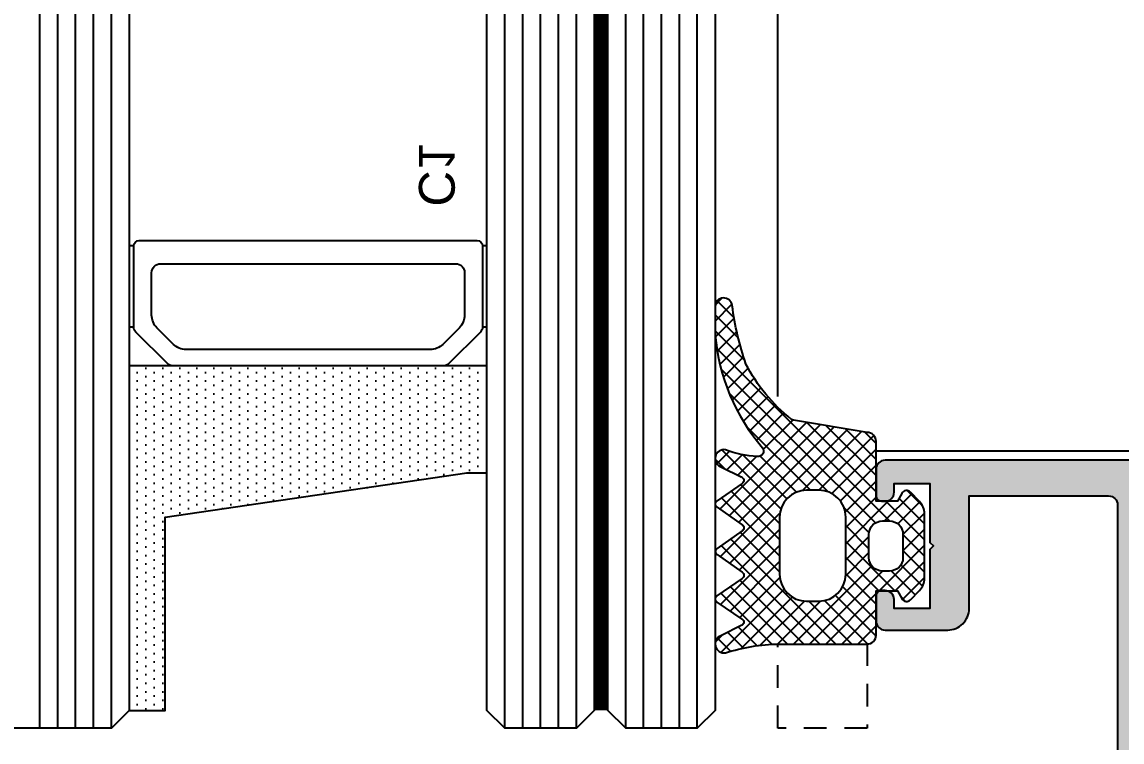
# Model space of a CAD drawing. Header units: inches. Extents: x -772 to 6765, y -813 to 4093.
# Drawn here: x -66.43 to -60.28, y 1756.55 to 1760.58 of the extents above; entities that cross this region are included whole.
import ezdxf

# ---------------------------------------------------------------- set-up
doc = ezdxf.new("R2010")
doc.units = ezdxf.units.IN
doc.header["$MEASUREMENT"] = 0
doc.linetypes.add('HIDDEN', pattern=[9.524999999999999, 6.349999999999999, -3.174999999999999])
doc.linetypes.add('HIDDEN2', pattern=[0.1875, 0.125, -0.0625])
for name, color, linetype in [('aksoy_bant', 1, 'Continuous'), ('aksoy_block', 7, 'Continuous'), ('aksoy_detaytarama', 252, 'Continuous'), ('aksoy_fitil', 1, 'Continuous'), ('aksoy_iz', 8, 'HIDDEN'), ('aksoy_kapali', 3, 'Continuous'), ('aksoy_silikon', 1, 'Continuous'), ('H_FAC_Cam', 153, 'Continuous'), ('H_FAC_Giydirme', 100, 'Continuous'), ('H_GEN_Greyscale1', 251, 'Continuous')]:
    doc.layers.add(name, color=color, linetype=linetype)
doc.styles.get("Standard").update_dxf_attribs({"font": 'arial.ttf'})

# ---------------------------------------------------------------- blocks, each defined once
blk = doc.blocks.new('RYN_0342506', base_point=(58, 24.6))
at = {"layer": 'aksoy_detaytarama', "ltscale": 0.1, "extrusion": (0, 0, -1)}
h = blk.add_hatch(color=256, dxfattribs=at)
h.dxf.hatch_style = 1
h.paths.add_polyline_path([(-88.14999999990687, 52.99999999976717), (-88.14999999990687, 46.1999999997206), (-74.44999999995343, 46.1999999997206), (-74.44999999995343, 52.99999999976717)], flags=16)
edge = h.paths.add_edge_path()
edge.add_arc((-87.64998842345085, 72.09998842305504), 0.5000115766671682, 450.0013265422685, 539.9986734577313)
edge.add_line((-88.14999999990687, 72.0999999998603), (-88.14999999990687, 54.69999999983702))
edge.add_line((-88.14999999990687, 54.6999999997206), (-58.49999999990541, 54.6999999997206))
edge.add_arc((-58.5, 54.1999999997206), 0.5, 360, 450, ccw=False)
edge.add_line((-58, 54.1999999997206), (-58, 52.49999999976717))
edge.add_line((-58, 52.49999999976717), (-58.11028856829944, 52.49999999976717))
edge.add_line((-58.11028856830671, 52.49999999976717), (-58.32679491925228, 52.12499999976717))
edge.add_arc((-58.5, 52.2249999998603), 0.199999999999917, 210.0000000000001, 329.99999999999994, ccw=False)
edge.add_line((-58.67320508067496, 52.12499999976717), (-58.82679491916133, 52.3910254035145))
edge.add_arc((-59, 52.2910254036542), 0.1999999999999153, 389.9999999999992, 510.0000000000007)
edge.add_line((-59.17320508067496, 52.3910254035145), (-59.32679491916133, 52.12499999976717))
edge.add_arc((-59.5, 52.2249999998603), 0.199999999999917, 210.0000000000001, 329.99999999999994, ccw=False)
edge.add_line((-59.67320508067496, 52.12499999976717), (-59.82679491916133, 52.3910254035145))
edge.add_arc((-60, 52.2910254036542), 0.1999999999999153, 389.9999999999992, 510.0000000000007)
edge.add_line((-60.17320508067496, 52.3910254035145), (-60.32679491916133, 52.12499999976717))
edge.add_arc((-60.5, 52.2249999998603), 0.199999999999917, 210.0000000000001, 329.99999999999994, ccw=False)
edge.add_line((-60.67320508067496, 52.12499999976717), (-60.82679491916133, 52.3910254035145))
edge.add_arc((-61, 52.2910254036542), 0.1999999999999153, 389.9999999999992, 510.0000000000007)
edge.add_line((-61.17320508067496, 52.3910254035145), (-61.32679491916133, 52.12499999976717))
edge.add_arc((-61.5, 52.2249999998603), 0.199999999999917, 210.0000000000001, 329.99999999999994, ccw=False)
edge.add_line((-61.67320508067496, 52.12499999976717), (-61.82679491916133, 52.3910254035145))
edge.add_arc((-62, 52.2910254036542), 0.1999999999999153, 389.9999999999992, 510.0000000000007)
edge.add_line((-62.17320508067496, 52.3910254035145), (-62.32679491916133, 52.12499999976717))
edge.add_arc((-62.5, 52.2249999998603), 0.199999999999917, 210.0000000000001, 329.99999999999994, ccw=False)
edge.add_line((-62.67320508067496, 52.12499999976717), (-62.82679491916133, 52.3910254035145))
edge.add_arc((-63, 52.2910254036542), 0.1999999999999153, 389.9999999999992, 510.0000000000007)
edge.add_line((-63.17320508067496, 52.3910254035145), (-63.32679491916133, 52.12499999976717))
edge.add_arc((-63.5, 52.2249999998603), 0.199999999999917, 210.0000000000001, 329.99999999999994, ccw=False)
edge.add_line((-63.67320508067496, 52.12499999976717), (-63.82679491916133, 52.3910254035145))
edge.add_arc((-64, 52.2910254036542), 0.1999999999999153, 389.9999999999992, 510.0000000000007)
edge.add_line((-64.17320508067496, 52.3910254035145), (-64.32679491916133, 52.12499999976717))
edge.add_arc((-64.5, 52.2249999998603), 0.199999999999917, 210.0000000000001, 329.99999999999994, ccw=False)
edge.add_line((-64.67320508067496, 52.12499999976717), (-64.82679491916133, 52.3910254035145))
edge.add_arc((-65, 52.2910254036542), 0.1999999999999153, 389.9999999999992, 510.0000000000007)
edge.add_line((-65.17320508067496, 52.3910254035145), (-65.32679491916133, 52.12499999976717))
edge.add_arc((-65.5, 52.2249999998603), 0.199999999999917, 210.0000000000001, 329.99999999999994, ccw=False)
edge.add_line((-65.67320508067496, 52.12499999976717), (-65.82679491916133, 52.3910254035145))
edge.add_arc((-66, 52.2910254036542), 0.1999999999999153, 389.9999999999992, 510.0000000000007)
edge.add_line((-66.17320508067496, 52.3910254035145), (-66.32679491916133, 52.12499999976717))
edge.add_arc((-66.5, 52.2249999998603), 0.199999999999917, 210.0000000000001, 329.99999999999994, ccw=False)
edge.add_line((-66.67320508067496, 52.12499999976717), (-66.82679491916133, 52.3910254035145))
edge.add_arc((-67, 52.2910254036542), 0.1999999999999153, 389.9999999999992, 510.0000000000007)
edge.add_line((-67.17320508067496, 52.3910254035145), (-67.32679491916133, 52.12499999976717))
edge.add_arc((-67.5, 52.2249999998603), 0.199999999999917, 210.0000000000001, 329.99999999999994, ccw=False)
edge.add_line((-67.67320508067496, 52.12499999976717), (-67.82679491916133, 52.3910254035145))
edge.add_arc((-68, 52.2910254036542), 0.1999999999999153, 389.9999999999992, 510.0000000000007)
edge.add_line((-68.17320508067496, 52.3910254035145), (-68.32679491916133, 52.12499999976717))
edge.add_arc((-68.5, 52.2249999998603), 0.199999999999917, 210.0000000000001, 329.99999999999994, ccw=False)
edge.add_line((-68.67320508067496, 52.12499999976717), (-68.82679491916133, 52.3910254035145))
edge.add_arc((-69, 52.2910254036542), 0.1999999999999153, 389.9999999999992, 510.0000000000007)
edge.add_line((-69.17320508067496, 52.3910254035145), (-69.32679491916133, 52.12499999976717))
edge.add_arc((-69.5, 52.2249999998603), 0.199999999999917, 210.0000000000001, 329.99999999999994, ccw=False)
edge.add_line((-69.67320508067496, 52.12499999976717), (-69.8267949174442, 52.3910254035145))
edge.add_arc((-69.99999999825377, 52.2910254036542), 0.1999999999999117, 389.9999999999974, 510.0000000000026)
edge.add_line((-70.17320507904515, 52.3910254035145), (-70.32679491924864, 52.12499999976717))
edge.add_arc((-70.5, 52.2249999998603), 0.199999999999917, 210.0000000000001, 329.99999999999994, ccw=False)
edge.add_line((-70.67320508067496, 52.12499999976717), (-70.88971143162053, 52.49999999976717))
edge.add_line((-70.88971143169329, 52.49999999976717), (-70.99999999998909, 52.49999999976717))
edge.add_arc((-71, 51.49999999976717), 0.9999999999999929, 449.9999999999995, 540.0000000000005)
edge.add_line((-72, 51.49999999976717), (-72, 47.6999999997206))
edge.add_arc((-71, 47.6999999997206), 1.000000000000007, 540.0000000000005, 629.9999999999995)
edge.add_line((-71, 46.6999999997206), (-70.3897114317042, 46.6999999997206))
edge.add_line((-70.38971143169329, 46.6999999997206), (-70.17320508074772, 47.0749999997206))
edge.add_arc((-70, 46.9749999998603), 0.199999999999917, 390.00000000000006, 509.9999999999999, ccw=False)
edge.add_line((-69.82679491920862, 47.0749999997206), (-69.67320508072225, 46.80897459597327))
edge.add_arc((-69.5, 46.9089745960664), 0.1999999999999135, 569.9999999999984, 690.0000000000016)
edge.add_line((-69.32679491920862, 46.80897459597327), (-69.17320508072225, 47.0749999997206))
edge.add_arc((-69, 46.9749999998603), 0.199999999999917, 390.00000000000006, 509.9999999999999, ccw=False)
edge.add_line((-68.82679491920862, 47.0749999997206), (-68.67320508072225, 46.80897459597327))
edge.add_arc((-68.5, 46.9089745960664), 0.1999999999999135, 569.9999999999984, 690.0000000000016)
edge.add_line((-68.32679491920862, 46.80897459597327), (-68.17320508072225, 47.0749999997206))
edge.add_arc((-68, 46.9749999998603), 0.199999999999917, 390.00000000000006, 509.9999999999999, ccw=False)
edge.add_line((-67.82679491920862, 47.0749999997206), (-67.67320508072225, 46.80897459597327))
edge.add_arc((-67.5, 46.9089745960664), 0.1999999999999135, 569.9999999999984, 690.0000000000016)
edge.add_line((-67.32679491920862, 46.80897459597327), (-67.17320508072225, 47.0749999997206))
edge.add_arc((-67, 46.9749999998603), 0.199999999999917, 390.00000000000006, 509.9999999999999, ccw=False)
edge.add_line((-66.82679491920862, 47.0749999997206), (-66.67320508072225, 46.80897459597327))
edge.add_arc((-66.5, 46.9089745960664), 0.1999999999999135, 569.9999999999984, 690.0000000000016)
edge.add_line((-66.32679491920862, 46.80897459597327), (-66.17320508072225, 47.0749999997206))
edge.add_arc((-66, 46.9749999998603), 0.199999999999917, 390.00000000000006, 509.9999999999999, ccw=False)
edge.add_line((-65.82679491920862, 47.0749999997206), (-65.67320508072225, 46.80897459597327))
edge.add_arc((-65.5, 46.9089745960664), 0.1999999999999135, 569.9999999999984, 690.0000000000016)
edge.add_line((-65.32679491920862, 46.80897459597327), (-65.17320508072225, 47.0749999997206))
edge.add_arc((-65, 46.9749999998603), 0.199999999999917, 390.00000000000006, 509.9999999999999, ccw=False)
edge.add_line((-64.82679491920862, 47.0749999997206), (-64.67320508072225, 46.80897459597327))
edge.add_arc((-64.5, 46.9089745960664), 0.1999999999999135, 569.9999999999984, 690.0000000000016)
edge.add_line((-64.32679491920862, 46.80897459597327), (-64.17320508072225, 47.0749999997206))
edge.add_arc((-64, 46.9749999998603), 0.199999999999917, 390.00000000000006, 509.9999999999999, ccw=False)
edge.add_line((-63.82679491920862, 47.0749999997206), (-63.67320508072225, 46.80897459597327))
edge.add_arc((-63.5, 46.9089745960664), 0.1999999999999135, 569.9999999999984, 690.0000000000016)
edge.add_line((-63.32679491920862, 46.80897459597327), (-63.17320508072225, 47.0749999997206))
edge.add_arc((-63, 46.9749999998603), 0.199999999999917, 390.00000000000006, 509.9999999999999, ccw=False)
edge.add_line((-62.82679491920862, 47.0749999997206), (-62.67320508072225, 46.80897459597327))
edge.add_arc((-62.5, 46.9089745960664), 0.1999999999999135, 569.9999999999984, 690.0000000000016)
edge.add_line((-62.32679491920862, 46.80897459597327), (-62.17320508072225, 47.0749999997206))
edge.add_arc((-62, 46.9749999998603), 0.199999999999917, 390.00000000000006, 509.9999999999999, ccw=False)
edge.add_line((-61.82679491920862, 47.0749999997206), (-61.67320508072225, 46.80897459597327))
edge.add_arc((-61.5, 46.9089745960664), 0.1999999999999135, 569.9999999999984, 690.0000000000016)
edge.add_line((-61.32679491920862, 46.80897459597327), (-61.17320508072225, 47.0749999997206))
edge.add_arc((-61, 46.9749999998603), 0.199999999999917, 390.00000000000006, 509.9999999999999, ccw=False)
edge.add_line((-60.82679491920862, 47.0749999997206), (-60.67320508072225, 46.80897459597327))
edge.add_arc((-60.5, 46.9089745960664), 0.1999999999999135, 569.9999999999984, 690.0000000000016)
edge.add_line((-60.32679491920862, 46.80897459597327), (-60.17320508072225, 47.0749999997206))
edge.add_arc((-60, 46.9749999998603), 0.199999999999917, 390.00000000000006, 509.9999999999999, ccw=False)
edge.add_line((-59.82679491920862, 47.0749999997206), (-59.67320508072225, 46.80897459597327))
edge.add_arc((-59.5, 46.9089745960664), 0.1999999999999135, 569.9999999999984, 690.0000000000016)
edge.add_line((-59.32679491920862, 46.80897459597327), (-59.17320508072225, 47.0749999997206))
edge.add_arc((-59, 46.9749999998603), 0.199999999999917, 390.00000000000006, 509.9999999999999, ccw=False)
edge.add_line((-58.82679491920862, 47.0749999997206), (-58.61028856826306, 46.6999999997206))
edge.add_line((-58.61028856830671, 46.6999999997206), (-58.00000000000728, 46.6999999997206))
edge.add_line((-58, 46.6999999997206), (-58, 44.99999999976717))
edge.add_arc((-58.5, 44.99999999976717), 0.5000000000000142, 270.0000000000016, 359.99999999999835, ccw=False)
edge.add_line((-58.5, 44.49999999976717), (-88.15000000000146, 44.49999999976718))
edge.add_line((-88.14999999990687, 44.49999999976717), (-88.14999999990687, 27.09999999974389))
edge.add_arc((-87.64998842345085, 27.1000115761999), 0.5000115766671673, 540.0013265422685, 629.9986734577316)
edge.add_line((-87.64999999990687, 26.5999999998603), (-79.8499999999076, 26.5999999998603))
edge.add_line((-79.84999999997672, 26.5999999998603), (-79.84999999997672, 32.90099999983795))
edge.add_arc((-78.64999999990687, 32.90099999983795), 1.200000000035305, 450.00000000165096, 540.0000000016495, ccw=False)
edge.add_line((-78.64999999990687, 34.10099999979138), (-75.14999999760039, 34.10099999979138))
edge.add_arc((-75.14999999769498, 33.60099999979138), 0.4999999999997726, 359.9999999999739, 450.00000000002603, ccw=False)
edge.add_line((-74.64999999769498, 33.60099999979138), (-74.64999999769498, 32.20163505629171))
edge.add_arc((-74.9499884248944, 32.19899999978952), 0.2999999999957435, 269.9999999913433, 360.50326520220784, ccw=False)
edge.add_line((-74.9499884248944, 31.89899999974295), (-75.14998842477507, 31.89899999974295))
edge.add_arc((-75.14998842484783, 32.39899999974295), 0.5000000000195541, 539.99999996222, 629.9999999977592, ccw=False)
edge.add_line((-75.64998842484783, 32.39899999997579), (-75.64998842456771, 32.89899999962654))
edge.add_line((-75.64998842449859, 32.89899999974295), (-77.6499999999287, 32.89886030764319))
edge.add_line((-77.64999999990687, 32.89886030764319), (-77.64999967836047, 29.59892105893232))
edge.add_line((-77.64999967836775, 29.59892105893232), (-77.84999967836848, 29.39892105897889))
edge.add_line((-77.8499996784376, 29.39892105897889), (-77.65000032152966, 29.19892105902545))
edge.add_line((-77.6500003215624, 29.19892105902545), (-77.65000000001237, 25.89899999974295))
edge.add_line((-77.64999999990687, 25.89899999974295), (-75.64999999990687, 25.89899999974295))
edge.add_line((-75.64999999990687, 25.89899999974295), (-75.64999999760039, 26.39899999974295))
edge.add_arc((-75.14999999769498, 26.39899999974295), 0.4999999999997726, 449.9999999999739, 540.0000000000261, ccw=False)
edge.add_line((-75.14999999769498, 26.89899999974295), (-74.94999999769789, 26.89899999974295))
edge.add_arc((-74.94999999762513, 26.59899999969639), 0.300000000025193, 359.999999995918, 449.99999999574385, ccw=False)
edge.add_line((-74.64999999769498, 26.59899999969639), (-74.65000000000146, 25.09999999892898))
edge.add_arc((-75.14999999990687, 25.0999999998603), 0.49999999997695, 269.99999999735866, 359.9999999092598, ccw=False)
edge.add_line((-75.14999999990687, 24.5999999998603), (-220.6499999999069, 24.59999999986033))
edge.add_arc((-220.6499969592551, 25.10000304039568), 0.5000030407071934, 540.0003484361993, 629.9996515638006, ccw=False)
edge.add_line((-221.1499999999069, 25.0999999998603), (-221.1499999999069, 74.0999999998603))
edge.add_arc((-220.6499969592551, 74.0999969590921), 0.5000030407071934, 450.0003484361994, 539.9996515638006, ccw=False)
edge.add_line((-220.6499999999069, 74.5999999998603), (-75.14999999990687, 74.59999999986027))
edge.add_arc((-75.14999999990687, 74.0999999998603), 0.4999999999769536, 360.00000009074057, 450.0000000026409, ccw=False)
edge.add_line((-74.64999999990687, 74.1000000005588), (-74.64999999760039, 72.60099999979138))
edge.add_arc((-74.94999999762513, 72.60099999979138), 0.3000000000251944, 270.0000000042559, 360.0000000040817, ccw=False)
edge.add_line((-74.94999999762513, 72.30099999974482), (-75.14999999762222, 72.30099999974482))
edge.add_arc((-75.14999999769498, 72.80099999974482), 0.4999999999997726, 179.9999999999739, 270.00000000002603, ccw=False)
edge.add_line((-75.64999999769498, 72.80099999974482), (-75.65000000000146, 73.30099999974482))
edge.add_line((-75.64999999990687, 73.30099999974482), (-77.64999999990687, 73.30099999974482))
edge.add_line((-77.64999999990687, 73.30099999974482), (-77.6500003214569, 70.00107894046232))
edge.add_line((-77.6500003215624, 70.00107894046232), (-77.84999967847034, 69.80107894050889))
edge.add_line((-77.8499996784376, 69.80107894050889), (-77.64999967843687, 69.60107894055545))
edge.add_line((-77.64999967836775, 69.60107894055545), (-77.64999999991414, 66.30113969184458))
edge.add_line((-77.64999999990687, 66.30113969184458), (-75.64998842447676, 66.30099999974482))
edge.add_line((-75.64998842449859, 66.30099999974482), (-75.64998842477871, 66.80099999939557))
edge.add_arc((-75.14998842484783, 66.80099999974482), 0.5000000000195541, 450.0000000022407, 540.00000003778, ccw=False)
edge.add_line((-75.14998842484783, 67.30099999974482), (-74.94998842496716, 67.30099999974482))
edge.add_arc((-74.9499884248944, 67.00099999969825), 0.2999999999957454, 359.496734797793, 450.00000000865623, ccw=False)
edge.add_line((-74.64999999769498, 66.99836494331248), (-74.64999999769498, 65.5989999998128))
edge.add_arc((-75.14999999769498, 65.59899999969639), 0.4999999999997726, 269.9999999999739, 360.00000000002603, ccw=False)
edge.add_line((-75.14999999769498, 65.09899999969639), (-78.65000000000146, 65.09899999969639))
edge.add_arc((-78.64999999990687, 66.29899999988265), 1.200000000035288, 539.9999999983498, 629.9999999983497, ccw=False)
edge.add_line((-79.84999999997672, 66.29899999988265), (-79.84999999997672, 72.5999999998603))
edge.add_line((-79.84999999997672, 72.5999999998603), (-87.64999999997599, 72.5999999998603))
h.paths.add_polyline_path([(-218.6499999999069, 72.39999999967404), (-203.1499999999069, 72.39999999967404), (-202.1499999999069, 72.0999999998603), (-184.1499999999069, 72.0999999998603), (-183.1499999999069, 72.39999999967404), (-132.1499999999069, 72.39999999967404), (-131.1499999999069, 72.0999999998603), (-127.1499999999069, 72.0999999998603), (-126.1499999999069, 72.39999999967404), (-90.14999999990687, 72.39999999967404), (-90.14999999990687, 26.7999999995809), (-126.1499999999069, 26.7999999995809), (-127.1499999999069, 27.0999999998603), (-131.1499999999069, 27.0999999998603), (-132.1499999999069, 26.7999999995809), (-183.1539999999804, 26.7999999995809), (-183.1499999999069, 26.7999999995809), (-184.1499999999069, 27.0999999998603), (-202.1499999999069, 27.0999999998603), (-203.1499999999069, 26.7999999995809), (-218.6499999999069, 26.7999999995809)], flags=16)
at = {"layer": 'H_FAC_Giydirme', "extrusion": (0, 0, -1)}
blk.add_lwpolyline([(-220.6499999999069, 74.5999999998603), (-75.14999999990687, 74.5999999998603, -0.414213561922734), (-74.64999999990687, 74.1000000005588), (-74.64999999769498, 72.60099999979138, -0.4142135623722043), (-74.94999999762513, 72.30099999974482), (-75.14999999769498, 72.30099999974482, -0.4142135623733613), (-75.64999999769498, 72.80099999974482), (-75.64999999990687, 73.30099999974482), (-77.64999999990687, 73.30099999974482), (-77.6500003215624, 70.00107894046232), (-77.8499996784376, 69.80107894050889), (-77.64999967836775, 69.60107894055545), (-77.64999999990687, 66.30113969184458), (-75.64998842449859, 66.30099999974482), (-75.64998842484783, 66.80099999927916, -0.4142135625547695), (-75.14998842484783, 67.30099999974482), (-74.9499884248944, 67.30099999974482, -0.4167885757908555), (-74.64999999769498, 66.99836494331248), (-74.64999999769498, 65.59899999969639, -0.4142135623733614), (-75.14999999769498, 65.09899999969639), (-78.64999999990687, 65.09899999969639, -0.414213562373095), (-79.84999999997672, 66.29899999988265), (-79.84999999997672, 72.5999999998603), (-87.64999999990687, 72.5999999998603, 0.414199999999907), (-88.14999999990687, 72.0999999998603), (-88.14999999990687, 54.6999999997206)], format="xyb", dxfattribs=at)
blk = doc.blocks.new('c1(8 20 12) silikon')
at = {"layer": 'aksoy_detaytarama'}
h = blk.add_hatch(dxfattribs=at)
h.set_pattern_fill('DOTS', color=256, scale=0.3)
h.set_pattern_definition([(0, (-3382.415465525104, -5313.159109061882), (0.238125, 0.47625), [0, -0.47625])])
h.paths.add_polyline_path([(-45.17120356632313, -13.04971671334351), (-45.17120356632313, -11.04971671334351), (-34.36650080037452, -11.04971671334351), (-31.88768288643132, 5.822495017462643), (-31.88768288643132, 6.950283286656486), (-25.88768288643132, 6.950283286656486), (-25.88768288643132, -13.04971671334351)])
at = {"layer": 'aksoy_bant'}
for points in [[(-23.72199746086062, 6.950283286656486), (-19.18768288636147, 6.950283286656486), (-19.18768288636147, 6.700416538194986), (-23.72199746086062, 6.700416538194986)], [(-23.72199746086062, -12.79984996488201), (-19.18768288636147, -12.79984996488201), (-19.18768288636147, -13.04971671334351), (-23.72199746086062, -13.04971671334351)]]:
    blk.add_lwpolyline(points, close=True, dxfattribs=at)
at = {"layer": 'aksoy_detaytarama'}
for p, q in [((-46.17120356632313, 18.7102832866567), (103.8287964336778, 18.7102832866567)), ((-46.17120356632313, 17.7102832866567), (103.8287964336778, 17.7102832866567)), ((-46.17120356632313, 16.7102832866567), (103.8287964336778, 16.71028328665761)), ((-46.17120356632313, 15.7102832866567), (103.8287964336778, 15.7102832866567)), ((-46.17120356632313, 14.7102832866567), (103.8287964336778, 14.7102832866567)), ((-46.17120356632313, 11.95028328665649), (103.8287964336778, 11.95028328665649)), ((-46.17120356632313, 10.95028328665649), (103.8287964336778, 10.95028328665649)), ((-46.17120356632313, 9.950283286656486), (103.8287964336778, 9.950283286657395)), ((-46.17120356632313, 8.950283286656486), (103.8287964336778, 8.950283286656486)), ((-46.17120356632313, 7.950283286656486), (103.8287964336778, 7.950283286656486)), ((-46.17120356632313, -14.04971671334351), (103.8287964336778, -14.04971671334351)), ((-46.17120356632313, -15.04971671334351), (103.8287964336778, -15.04971671334351)), ((-46.17120356632313, -16.04971671334351), (103.8287964336778, -16.0497167133426)), ((-46.17120356632313, -17.04971671334351), (103.8287964336778, -17.04971671334351)), ((-46.17120356632313, -18.04971671334351), (103.8287964336778, -18.0497167133426))]:
    blk.add_line(p, q, dxfattribs=at)
at = {"layer": 'aksoy_detaytarama', "linetype": 'HIDDEN2', "const_width": 0.76}
blk.add_lwpolyline([(103.8287964336769, 13.3302832866575), (-45.17120356632313, 13.3302832866575)], dxfattribs=at)
at = {"layer": 'aksoy_silikon'}
blk.add_lwpolyline([(-45.17120356632313, -13.04971671334351), (-45.17120356632313, -11.04971671334351), (-34.36650080037452, -11.04971671334351), (-31.88768288643132, 5.822495017462643), (-31.88768288643132, 6.950283286656486), (-25.88768288643132, 6.950283286656486), (-25.88768288643132, -13.04971671334351)], close=True, dxfattribs=at)
at = {"layer": 'H_FAC_Cam'}
for points in [[(103.8287964336769, 19.7102832866567), (-45.17120356632313, 19.7102832866567), (-46.17120356632313, 18.7102832866567), (-46.17120356632313, 14.7102832866567), (-45.17120356632313, 13.7102832866567), (103.8287964336769, 13.7102832866567)], [(103.8287964336769, 12.95028328665649), (-45.17120356632313, 12.95028328665649), (-46.17120356632313, 11.95028328665649), (-46.17120356632313, 7.950283286656486), (-45.17120356632313, 6.950283286656486), (103.8287964336769, 6.950283286656486)], [(103.8287964336769, -13.04971671334351), (-45.17120356632313, -13.04971671334351), (-46.17120356632313, -14.04971671334351), (-46.17120356632313, -20.04971671334351), (-45.17120356632313, -21.04971671334351), (103.8287964336769, -21.04971671334351)]]:
    blk.add_lwpolyline(points, dxfattribs=at)
at = {"layer": 'H_FAC_Giydirme', "ltscale": 10}
for points in [[(-19.18768288636147, 6.700150035117986), (-23.72199746138449, 6.700150035117986, 0.1989123673796515), (-24.00484017455983, 6.582992747571552), (-25.77052559946696, 4.817307322664419, 0.1989123673796714), (-25.88768288643132, 4.53446461018757), (-25.88768288643132, -10.63416453983518, 0.1989123673796559), (-25.77052559946696, -10.91700725242845), (-24.00484017455983, -12.68269267733558, 0.1989123673796541), (-23.72199746138449, -12.79984996488201), (-19.18768288636147, -12.79984996488201, 0.4142135623730951), (-18.88768288747906, -12.49984996495186), (-18.88768288747906, 6.400150034955004, 0.4142135623730951)], [(-24.69478966841507, 4.478829691564897, 0.1989123673796584), (-24.98768288745578, 3.771722910372773), (-24.98768288745578, -9.871422840136802, 0.198912367379658), (-24.69478966841507, -10.57852962132893), (-23.76636254343703, -11.50695674619055, 0.198912367379658), (-23.05925576247773, -11.79984996488201), (-20.68768288636147, -11.79984996499843, 0.4142135623730951), (-20.18768288636147, -11.29984996488201), (-20.18768288636147, 5.200150035117986, 0.4142135623730946), (-20.68768288636147, 5.70015003500157), (-23.05925576247773, 5.70015003500157, 0.1989123673796531), (-23.76636254343703, 5.407256816193694)]]:
    blk.add_lwpolyline(points, format="xyb", close=True, dxfattribs=at)
at = {"layer": 'aksoy_kapali', "ltscale": 0.5}
blk.add_text('C1', height=2, dxfattribs=at).set_placement((-16.991616729626, 3.143236385427372))
blk = doc.blocks.new('0809820')
at = {"layer": 'aksoy_detaytarama'}
h = blk.add_hatch(dxfattribs=at)
h.set_pattern_fill('ANSI37', color=256, scale=0.2)
h.set_pattern_definition([(45, (-296524.0453827344, 750872.1416282242), (-0.4490128060534576, 0.4490128060534577), []), (135, (-296524.0453827344, 750872.1416282242), (-0.4490128060534577, -0.4490128060534576), [])])
edge = h.paths.add_edge_path(flags=16)
edge.add_arc((-0.6500000000233027, -2.650000000023303), 0.7499999999999805, 179.9999999999985, 270.00000000000153, ccw=False)
edge.add_line((-1.400000000023283, -2.650000000023283), (-1.400000000023283, -2.25))
edge.add_arc((-0.6500000000232831, -2.25), 0.75, 90, 180, ccw=False)
edge.add_line((-0.6500000000232831, -1.5), (0.6500000000232831, -1.5))
edge.add_arc((0.650000000023275, -2.250000000000008), 0.750000000000008, 6.252776074688882e-13, 89.99999999999937, ccw=False)
edge.add_line((1.400000000023283, -2.25), (1.400000000023283, -2.650000000023283))
edge.add_arc((0.6500000000232755, -2.650000000023276), 0.7500000000000075, 270.00000000000057, 359.99999999999943, ccw=False)
edge.add_line((0.6500000000232831, -3.400000000023283), (-0.6500000000232831, -3.400000000023283))
edge = h.paths.add_edge_path(flags=16)
edge.add_arc((1.581799999985378, -6.898435426293872), 1.5, 270, 360)
edge.add_line((3.081799999985378, -6.898435426293872), (3.081799999985378, -6.199215426342562))
edge.add_arc((1.581799999981633, -6.199215426346306), 1.500000000003745, 1.430316643948449e-10, 89.99999999985695)
edge.add_line((1.581799999985378, -4.699215426342562), (-1.618200000026263, -4.699215426342562))
edge.add_arc((-1.618200000030094, -6.199215426338732), 1.49999999999617, 89.9999999998537, 180.0000000001463)
edge.add_line((-3.118200000026263, -6.199215426342562), (-3.118200000026263, -6.898435426293872))
edge.add_arc((-1.618200000026263, -6.898435426293872), 1.5, 180, 270)
edge.add_line((-1.618200000026263, -8.398435426293872), (1.581799999985378, -8.398435426293872))
edge = h.paths.add_edge_path()
edge.add_arc((-13.39916626476185, -11.5243817941896), 0.4756182058104014, 97.18655041687816, 270.0000000019248)
edge.add_line((-13.39916626474587, -12), (-11.79616626474308, -12))
edge.add_arc((-12.7540099468664, -0.8821776266455252), 11.15900707253315, 274.9240954718691, 310.5461878170985)
edge.add_arc((-5.312831276514903, -9.600144013820016), 0.3031088913352951, -8.281423239359185, 128.1279389483803, ccw=False)
edge.add_arc((-10.01139345993494, -9.521763125073873), 4.999999999901143, 337.5903896958652, 358.6013938786351, ccw=False)
edge.add_arc((-4.894111285108977, -11.49931892863116), 0.5000000000075028, 171.7867892994942, 343.8752323016164)
edge.add_line((-4.4137816914008, -11.63818390411325), (-3.865823678439483, -10.54313460644335))
edge.add_arc((-3.674115062951471, -10.60013972155802), 0.2000044409546137, 30.013486287024477, 163.4400009375315, ccw=False)
edge.add_line((-3.500929679546971, -10.50009673391469), (-2.519378976430744, -11.89836892753374))
edge.add_arc((-2.346358133363537, -11.80057145748254), 0.1987474711388847, 209.4766621130069, 330.5233378869931)
edge.add_line((-2.173337290296331, -11.89836892753374), (-1.191155975975562, -10.49900504434481))
edge.add_arc((-1.017973155860091, -10.59904359102328), 0.2000000000117199, 30.012751956058707, 149.9872480439413, ccw=False)
edge.add_line((-0.8447903357446194, -10.49900504434481), (0.1366821891861036, -11.89714189909864))
edge.add_arc((0.3097030322824139, -11.79934442903099), 0.1987474711723162, 209.476662113007, 330.523337886993)
edge.add_line((0.4827238753787242, -11.89714189909864), (1.464285655296408, -10.49885052954778))
edge.add_arc((1.637468475411879, -10.59888907622623), 0.200000000011711, 30.012751956054387, 149.9872480439457, ccw=False)
edge.add_line((1.81065129552735, -10.49885052954778), (2.793040331394877, -11.89857401209883))
edge.add_arc((2.966056015196955, -11.80013412837071), 0.1990598843310896, 209.6383651009945, 330.3616348990055)
edge.add_line((3.139071698999032, -11.89857401209883), (4.086318981309887, -10.50111510488205))
edge.add_arc((4.26096961443076, -10.59856845962934), 0.2000000000025585, 16.128578558851302, 150.8389076989558, ccw=False)
edge.add_line((4.453097757010255, -10.54300969047472), (5.001055769913364, -11.63818390411325))
edge.add_arc((5.481385363621539, -11.49931892863115), 0.5000000000075042, 196.1247676983852, 368.2132107005041)
edge.add_arc((15.9137596512798, -8.248417741440344), 10.43374355649902, 181.0694927568197, 197.7419089356086, ccw=False)
edge.add_line((5.481833735248074, -8.443164462107234), (5.481833735248074, -3.5))
edge.add_arc((4.981833735248074, -3.5), 0.5, 0, 90)
edge.add_line((4.981833735248074, -3), (2.5, -3))
edge.add_line((2.5, -3), (2.5, -1.800000000046566))
edge.add_line((2.5, -1.800000000046566), (2.941176470601931, -1.564705882337876))
edge.add_arc((2.800000000026478, -1.300000000014852), 0.2999999999675869, 298.0724869363878, 405.8705799258614)
edge.add_line((3.008884433889762, -1.084669339703396), (2.490940856339876, -0.5822311321971938))
edge.add_arc((1.794659410124839, -1.300000000041379), 0.9999999999948133, 45.87057993125159, 90.0000000059342)
edge.add_line((1.794659410021268, -0.3000000000465661), (-1.794659410021268, -0.3000000000465661))
edge.add_arc((-1.79465941012469, -1.300000000041748), 0.9999999999951819, 89.99999999407437, 134.1294200687398)
edge.add_line((-2.490940856339876, -0.5822311321971938), (-3.008884433889762, -1.084669339703396))
edge.add_arc((-2.800000000026441, -1.300000000014847), 0.2999999999676091, 134.1294200741444, 241.9275130636064)
edge.add_line((-2.941176470601931, -1.564705882337876), (-2.5, -1.800000000046566))
edge.add_line((-2.5, -1.800000000046566), (-2.5, -3))
edge.add_line((-2.5, -3), (-5.850299999990966, -3))
edge.add_arc((-5.850367940516233, -3.500032055891378), 0.5000320605069973, 89.99221508844106, 179.9963269009513)
edge.add_line((-6.350399999995716, -3.5), (-7.033064588031266, -7.630069611244835))
edge.add_arc((-7.23038720533384, -7.597453898782232), 0.1999999999964533, 318.1881574895548, 350.61436760338097, ccw=False)
edge.add_arc((-14.59123358923134, -1.766557870391519), 9.590145358014874, 297.39787686630274, 321.54405401774505, ccw=False)
edge.add_arc((-15.64157904621135, 5.588542444300927), 16.78366040559764, 277.511088463136, 288.99706628116996, ccw=False)
at = {"layer": 'aksoy_fitil'}
blk.add_lwpolyline([(-13.458666264778, -11.05249999999069, 0.9391729473743986), (-13.39916626474587, -12), (-11.79616626474308, -12, 0.1566945823843043), (-5.499976626422722, -9.361708240467124, -0.677110477269376), (-5.012883040704764, -9.643802413251251, -0.09193551208718409), (-5.388982944423333, -11.42789035721216, 0.9332368286059814), (-4.4137816914008, -11.63818390411325), (-3.865823678439483, -10.54313460644335, -0.6582929623230097), (-3.500929679546971, -10.50009673391469), (-2.519378976430744, -11.89836892753374, 0.5834557230106346), (-2.173337290296331, -11.89836892753374), (-1.191155975975562, -10.49900504434481, -0.5772019029751383), (-0.8447903357446194, -10.49900504434481), (0.1366821891861036, -11.89714189909864, 0.5834557230106346), (0.4827238753787242, -11.89714189909864), (1.464285655296408, -10.49885052954778, -0.5772019029751857), (1.81065129552735, -10.49885052954778), (2.793040331394877, -11.89857401209883, 0.5815657771122738), (3.139071698999032, -11.89857401209883), (4.086318981309887, -10.50111510488205, -0.6663519555679488), (4.453097757010255, -10.54300969047472), (5.001055769913364, -11.63818390411325, 0.933236828605953), (5.976257022935897, -11.42789035721216, -0.07287574088417499), (5.481833735248074, -8.443164462107234), (5.481833735248074, -3.5, 0.414213562373095), (4.981833735248074, -3), (2.5, -3), (2.5, -1.800000000046566), (2.941176470601931, -1.564705882337876, 0.508416243482813), (3.008884433889762, -1.084669339703396), (2.490940856339876, -0.5822311321971938, 0.1949664116586393), (1.794659410021268, -0.3000000000465661), (-1.794659410021268, -0.3000000000465661, 0.1949664116585618), (-2.490940856339876, -0.5822311321971938), (-3.008884433889762, -1.084669339703396, 0.5084162434827487), (-2.941176470601931, -1.564705882337876), (-2.5, -1.800000000046566), (-2.5, -3), (-5.850299999990966, -3, 0.4142345819134799), (-6.350399999995716, -3.5), (-7.033064588031266, -7.630069611244835, -0.1424377572580291), (-7.081319561810233, -7.730791206588037, -0.105749142645448), (-10.17816626478452, -10.28099999995902, -0.05015903481716782), (-13.44765144633129, -11.05110714025795)], format="xyb", dxfattribs=at)
for points in [[(-0.6500000000232831, -3.400000000023283, -0.4142135623731104), (-1.400000000023283, -2.650000000023283), (-1.400000000023283, -2.25, -0.414213562373095), (-0.6500000000232831, -1.5), (0.6500000000232831, -1.5, -0.4142135623730888), (1.400000000023283, -2.25), (1.400000000023283, -2.650000000023283, -0.4142135623730892), (0.6500000000232831, -3.400000000023283)], [(1.581799999985378, -8.398435426293872, 0.414213562373095), (3.081799999985378, -6.898435426293872), (3.081799999985378, -6.199215426342562, 0.4142135623716325), (1.581799999985378, -4.699215426342562), (-1.618200000026263, -4.699215426342562, 0.4142135623745908), (-3.118200000026263, -6.199215426342562), (-3.118200000026263, -6.898435426293872, 0.414213562373095), (-1.618200000026263, -8.398435426293872)]]:
    blk.add_lwpolyline(points, format="xyb", close=True, dxfattribs=at)
blk = doc.blocks.new('dt-p117')
at = {"layer": 'aksoy_iz', "ltscale": 0.2}
blk.add_lwpolyline([(-14.75993800000288, -142.4431651540799), (-10, -142.4431651540799), (-10, -147.4431651540799), (-14.73841152666137, -147.4431651540799)], dxfattribs=at)
at = {"layer": 'H_GEN_Greyscale1'}
blk.add_line((-28.5515372636728, -147.4431651540799), (-160, -147.4431651540799), dxfattribs=at)
blk.add_lwpolyline([(-160, 3.906634845770895), (-25.5, 3.906634845770895), (-25.5, -141.9431681541028)], dxfattribs=at)
at = {"layer": 'aksoy_block', "zscale": -1, "rotation": 90}
blk.add_blockref('RYN_0342506', (25, -158.5931651541032), dxfattribs=at)
at = {"layer": 'aksoy_block'}
blk.add_blockref('0809820', (-20.19707871531136, -138.9431651562918), dxfattribs=at)
at = {"layer": 'aksoy_block', "xscale": -1}
blk.add_blockref('c1(8 20 12) silikon', (-56.17120356624946, -170.6534484425792), dxfattribs=at)

msp = doc.modelspace()

# ---------------------------------------------------------------- block references
at = {"layer": 'aksoy_block', "xscale": 0.1, "yscale": 0.1, "zscale": 0.1, "rotation": 270}
msp.add_blockref('dt-p117', (-47.4557298851214, 1755.624952784127), dxfattribs=at)

doc.saveas('drawing.dxf')
